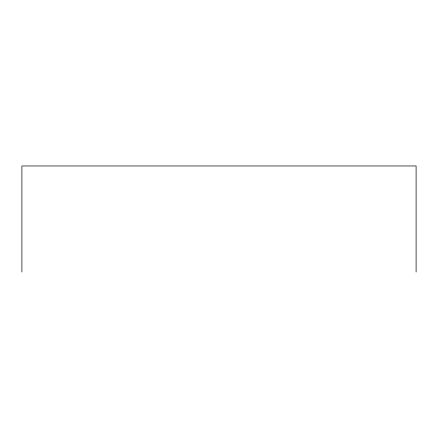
<?xml version="1.0" encoding="UTF-8"?>
<svg xmlns="http://www.w3.org/2000/svg" width="438" height="438" viewBox="0 0 438 438"><rect width="100%" height="100%" fill="white"/><g stroke="black" fill="none" stroke-linecap="round" stroke-linejoin="round"><path stroke-width="0.66" d="M416.1 272.036L416.1 165.964L21.9 165.964L21.9 272.036"/></g></svg>
